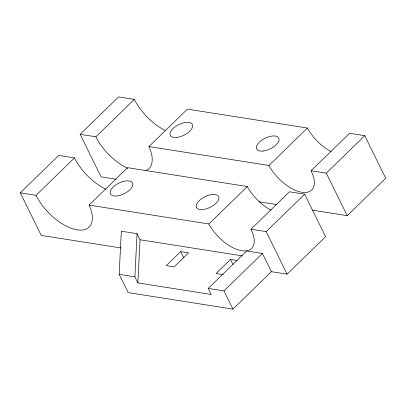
<?xml version="1.0" encoding="UTF-8"?>
<svg xmlns="http://www.w3.org/2000/svg" width="406" height="406" viewBox="0 0 406 406"><rect width="100%" height="100%" fill="white"/><g stroke="black" fill="none" stroke-linecap="round" stroke-linejoin="round"><path stroke-width="0.61" d="M271.401 271.685L232.932 309.123L128.144 292.599L119.171 274.37L121.333 231.207L137.05 233.683L140.04 239.763L137.883 282.926L211.232 294.487L208.242 288.412L246.711 250.974L262.428 253.451L271.401 271.685L287.118 274.162L325.592 236.728L304.657 194.185L289.463 191.789L250.994 229.223L252.974 234.018A31.627 15.611 45.8 0 1 240.702 250.558A31.627 15.611 45.8 0 1 209.339 224.909L208.841 223.98L89.097 205.101L89.751 206.552A38.575 19.036 45.8 0 1 75.866 229.608A38.575 19.036 45.8 0 1 36.022 195.337L20.3 192.85L41.234 235.394L120.963 247.964M137.883 282.926L134.888 276.846L137.05 233.683M116.05 179.219L101.084 176.859L80.149 134.315L118.618 96.877L134.335 99.353A38.575 19.036 45.8 0 0 165.298 130.473M20.3 192.85L58.768 155.417L74.491 157.893A38.575 19.036 45.8 0 0 105.941 189.242M80.149 134.315L95.867 136.792L134.335 99.353M36.017 195.332L74.491 157.893M145.901 170.581A38.575 19.036 45.8 0 0 149.601 148.012L148.941 146.561L187.415 109.128L307.418 128.047L307.915 128.976A31.627 15.611 45.8 0 0 331.2 151.626M89.097 205.101L127.565 167.663L247.31 186.542L247.802 187.47A31.627 15.611 45.8 0 0 271.086 210.125M208.841 223.98L247.31 186.542M148.941 146.561L268.95 165.486L307.418 128.047M180.711 251.613L166.282 265.651L174.144 266.889L188.572 252.852L180.711 251.613L183.7 257.688M268.95 165.486L269.442 166.414A31.627 15.611 45.8 0 0 300.81 192.063A31.627 15.611 45.8 0 0 313.082 175.524L311.103 170.728L349.571 133.29L364.766 135.685L385.7 178.229L347.231 215.667L312.184 210.141M237.134 260.51L230.486 259.459L216.058 273.497L223.315 274.644M250.994 229.223L266.189 231.618L304.657 194.185M311.103 170.728L326.297 173.123L364.766 135.685M208.242 288.412L223.96 290.889L262.428 253.451M207.09 195.799L208.207 195.403A12.347 5.912 -26.2 0 1 213.49 194.423A12.363 5.917 -26.2 0 1 216.758 194.946A12.347 5.912 -26.2 0 1 218.844 197.077L218.946 197.671A12.347 5.912 -26.2 0 1 208.065 208.258L206.948 208.654A12.347 5.912 -26.2 0 1 196.306 206.984M258.987 201.757L276.511 204.517M140.04 239.763L242.225 255.871M119.171 274.37L134.888 276.846M326.297 173.123L347.231 215.667M266.189 231.618L287.118 274.162M230.486 259.459L232.932 264.433M223.96 290.889L232.932 309.123M196.311 206.979L196.21 206.39A12.347 5.912 -26.2 0 1 207.085 195.799M127.804 168.373A38.575 19.036 45.8 0 1 95.867 136.797M122.125 181.832L121.008 182.228A12.347 5.912 -26.2 0 0 110.122 192.82L110.229 193.408A12.347 5.912 -26.2 0 0 120.861 195.088L121.983 194.687A12.347 5.912 -26.2 0 0 132.863 184.096L132.762 183.507A12.347 5.912 -26.2 0 0 122.125 181.827M263.438 151.007A12.342 5.907 -26.2 0 0 278.952 138.583A12.342 5.907 -26.2 0 0 260.667 141.009A12.342 5.907 -26.2 0 0 263.438 151.007M177.092 137.39A12.342 5.907 -26.2 0 0 192.606 124.972A12.342 5.907 -26.2 0 0 174.321 127.398A12.342 5.907 -26.2 0 0 177.092 137.39"/></g></svg>
